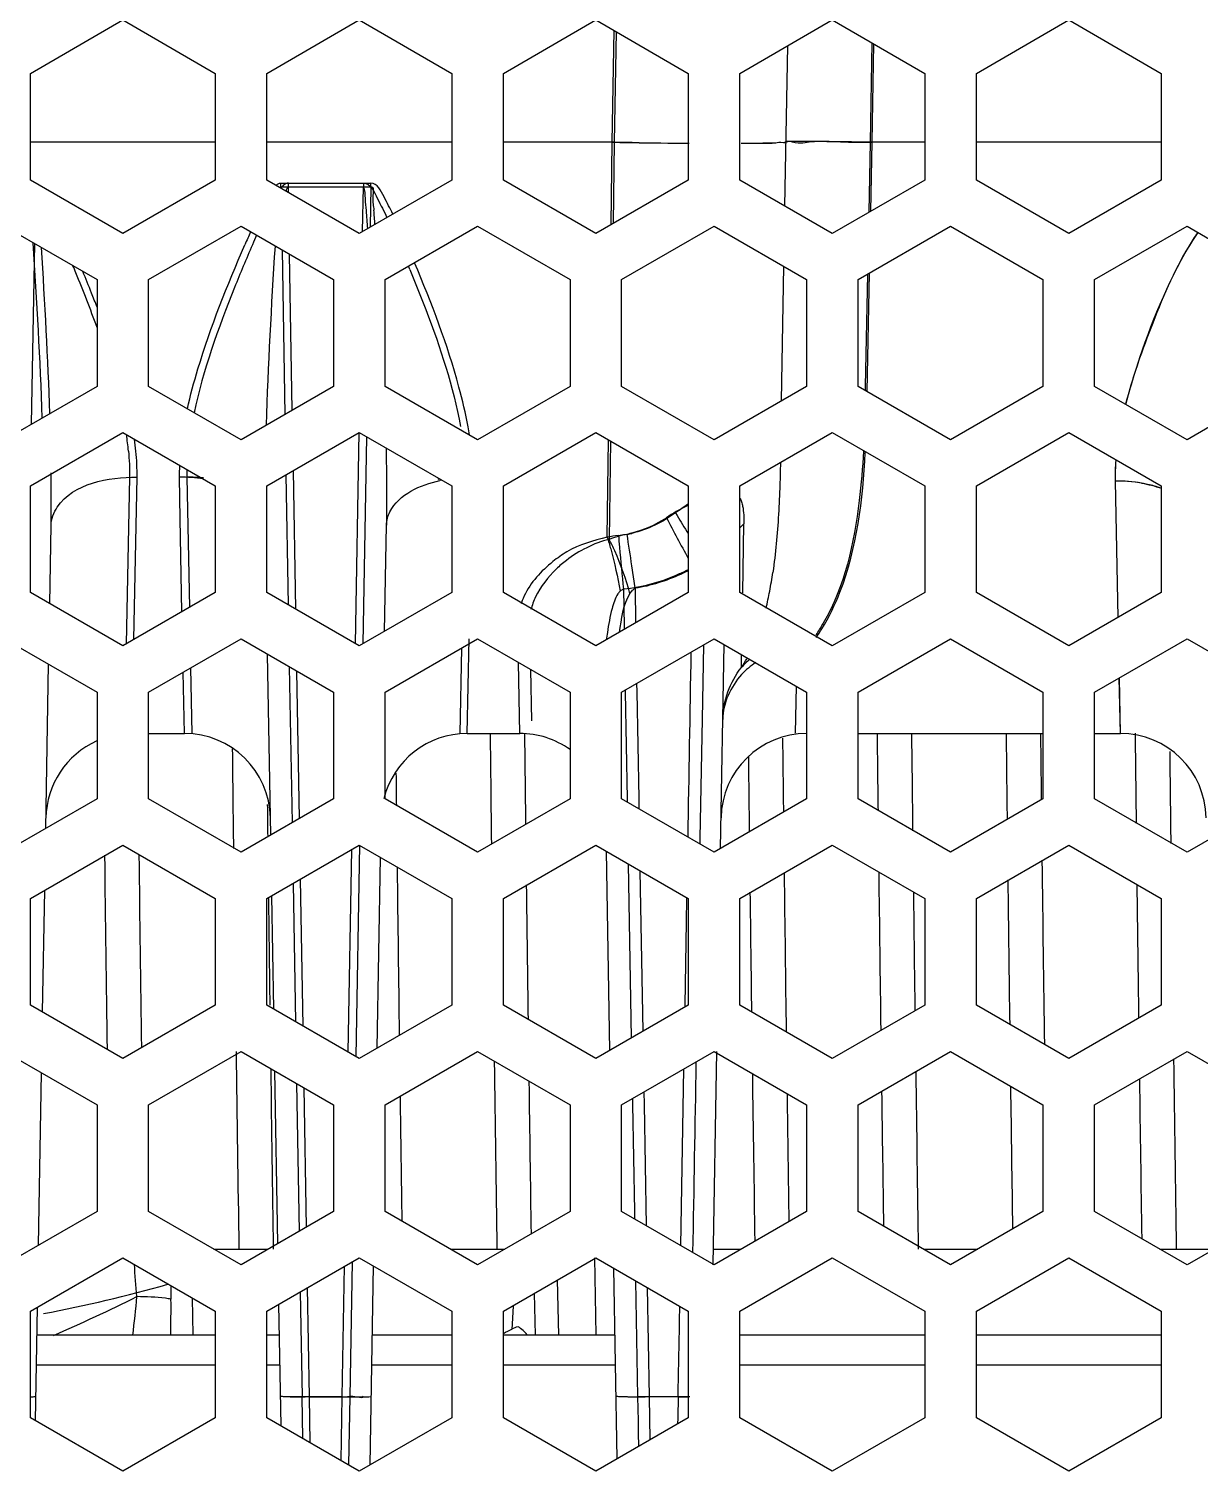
# Model space of a CAD drawing. Header units: millimetres. Extents: x 10297564 to 11610295, y -9287743 to -8409454.
# Drawn here: x 10488169 to 10488716, y -9079286 to -9078613 of the extents above; entities that cross this region are included whole.
import ezdxf

# ---------------------------------------------------------------- set-up
doc = ezdxf.new("R2010")
doc.units = ezdxf.units.MM
doc.header["$LTSCALE"] = 100
doc.layers.add('-0', color=7, linetype='Continuous')

# ---------------------------------------------------------------- blocks, each defined once
blk = doc.blocks.new('인버터 외형도')
at = {"layer": '-0', "linetype": 'Continuous'}
for p, q in [((89271.96, 52167.98), (89304.32, 52186.66)), ((89304.32, 52186.66), (89336.67, 52167.98)), ((89354.73, 52167.98), (89387.09, 52186.66)), ((89387.09, 52186.66), (89419.44, 52167.98)), ((89437.5, 52167.98), (89469.85, 52186.66)), ((89469.85, 52186.66), (89502.21, 52167.98)), ((89520.27, 52167.98), (89552.62, 52186.66)), ((89552.62, 52186.66), (89584.98, 52167.98)), ((89603.04, 52167.98), (89635.39, 52186.66)), ((89635.39, 52186.66), (89667.75, 52167.98)), ((89475.59, 52143.85), (89476.27, 52182.95)), ((89476.93, 52182.57), (89476.26, 52143.85)), ((89536.06, 52121.5), (89537.04, 52177.66)), ((89566.48, 52178.66), (89565.87, 52143.85)), ((89566.54, 52143.85), (89567.14, 52178.27)), ((89271.96, 52130.61), (89271.96, 52167.98)), ((89336.67, 52167.98), (89336.67, 52130.61)), ((89354.73, 52130.61), (89354.73, 52167.98)), ((89419.44, 52167.98), (89419.44, 52130.61)), ((89437.5, 52130.61), (89437.5, 52167.98)), ((89502.21, 52167.98), (89502.21, 52130.61)), ((89520.27, 52130.61), (89520.27, 52167.98)), ((89584.98, 52167.98), (89584.98, 52130.61)), ((89603.04, 52130.61), (89603.04, 52167.98)), ((89667.75, 52167.98), (89667.75, 52130.61)), ((89336.67, 52143.85), (89271.96, 52143.85)), ((89336.67, 52143.85), (89271.96, 52143.85)), ((89419.44, 52143.85), (89354.73, 52143.85)), ((89419.44, 52143.85), (89354.73, 52143.85)), ((89475.59, 52143.85), (89437.5, 52143.85)), ((89476.26, 52143.85), (89437.5, 52143.85)), ((89475.23, 52115.04), (89475.59, 52143.85)), ((89476.26, 52143.85), (89475.9, 52115.43)), ((89482.57, 52143.75), (89476.26, 52143.85)), ((89565.87, 52143.85), (89565.4, 52119.31)), ((89584.98, 52143.85), (89565.87, 52143.85)), ((89566.06, 52119.69), (89566.54, 52143.85)), ((89584.98, 52143.85), (89566.54, 52143.85)), ((89667.75, 52143.85), (89603.04, 52143.85)), ((89667.75, 52143.85), (89603.04, 52143.85)), ((89304.32, 52111.93), (89271.96, 52130.61)), ((89336.67, 52130.61), (89304.32, 52111.93)), ((89387.09, 52111.93), (89354.73, 52130.61)), ((89419.44, 52130.61), (89387.09, 52111.93)), ((89469.85, 52111.93), (89437.5, 52130.61)), ((89502.21, 52130.61), (89469.85, 52111.93)), ((89552.62, 52111.93), (89520.27, 52130.61)), ((89584.98, 52130.61), (89552.62, 52111.93)), ((89635.39, 52111.93), (89603.04, 52130.61)), ((89667.75, 52130.61), (89635.39, 52111.93)), ((89359.64, 52128.28), (89359.64, 52129.54)), ((89359.64, 52129.54), (89388.5, 52129.54)), ((89359.64, 52128.28), (89388.5, 52128.28)), ((89362.27, 52128.28), (89362.27, 52129.54)), ((89362.27, 52129.54), (89391.13, 52129.54)), ((89362.31, 52126.24), (89362.27, 52128.28)), ((89362.27, 52128.28), (89391.13, 52128.28)), ((89388.22, 52112.59), (89388.5, 52128.28)), ((89388.5, 52129.54), (89388.5, 52128.28)), ((89391.13, 52128.28), (89390.88, 52114.13)), ((89391.13, 52128.28), (89391.13, 52129.54)), ((89262.93, 52114.42), (89295.29, 52095.74)), ((89313.35, 52095.74), (89345.7, 52114.42)), ((89345.7, 52114.42), (89378.06, 52095.74)), ((89396.11, 52095.74), (89428.47, 52114.42)), ((89428.47, 52114.42), (89460.83, 52095.74)), ((89478.88, 52095.74), (89511.24, 52114.42)), ((89511.24, 52114.42), (89543.59, 52095.74)), ((89561.65, 52095.74), (89594.01, 52114.42)), ((89594.01, 52114.42), (89626.36, 52095.74)), ((89644.42, 52095.74), (89676.78, 52114.42)), ((89676.78, 52114.42), (89709.13, 52095.74)), ((89273.4, 52108.38), (89272.3, 52045.11)), ((89360.03, 52106.15), (89361.03, 52048.55)), ((89363.64, 52050.05), (89362.69, 52104.61)), ((89534.87, 52053.34), (89535.69, 52100.31)), ((89295.29, 52095.74), (89295.29, 52058.38)), ((89313.35, 52058.38), (89313.35, 52095.74)), ((89378.06, 52095.74), (89378.06, 52058.38)), ((89396.11, 52058.38), (89396.11, 52095.74)), ((89460.83, 52095.74), (89460.83, 52058.38)), ((89478.88, 52058.38), (89478.88, 52095.74)), ((89543.59, 52095.74), (89543.59, 52058.38)), ((89561.65, 52058.38), (89561.65, 52095.74)), ((89564.97, 52097.66), (89564.17, 52058.33)), ((89564.8, 52056.56), (89565.62, 52098.03)), ((89626.36, 52095.74), (89626.36, 52058.38)), ((89644.42, 52058.38), (89644.42, 52095.74)), ((89295.29, 52058.38), (89262.93, 52039.7)), ((89345.7, 52039.7), (89313.35, 52058.38)), ((89378.06, 52058.38), (89345.7, 52039.7)), ((89428.47, 52039.7), (89396.11, 52058.38)), ((89460.83, 52058.38), (89428.47, 52039.7)), ((89511.24, 52039.7), (89478.88, 52058.38)), ((89543.59, 52058.38), (89511.24, 52039.7)), ((89594.01, 52039.7), (89561.65, 52058.38)), ((89564.17, 52058.33), (89564.14, 52056.94)), ((89626.36, 52058.38), (89594.01, 52039.7)), ((89676.78, 52039.7), (89644.42, 52058.38)), ((89709.13, 52058.38), (89676.78, 52039.7)), ((89271.96, 52023.5), (89304.32, 52042.19)), ((89304.32, 52042.19), (89336.67, 52023.5)), ((89354.73, 52023.5), (89387.09, 52042.19)), ((89385.7, 51968.26), (89386.99, 52042.19)), ((89387.09, 52042.19), (89419.44, 52023.5)), ((89389.6, 52040.73), (89388.34, 51968.19)), ((89437.5, 52023.5), (89469.85, 52042.19)), ((89469.85, 52042.19), (89502.21, 52023.5)), ((89473.86, 52005.52), (89474.3, 52039.62)), ((89474.95, 52039.24), (89474.52, 52004.8)), ((89520.27, 52023.5), (89552.62, 52042.19)), ((89552.62, 52042.19), (89584.98, 52023.5)), ((89603.04, 52023.5), (89635.39, 52042.19)), ((89635.39, 52042.19), (89667.75, 52023.5)), ((89306.66, 52026.56), (89305.5, 51968.15)), ((89308.16, 51969.68), (89309.29, 52026.56)), ((89324.38, 52012.02), (89324.1, 52026.56)), ((89326.73, 52026.56), (89327.64, 51980.93)), ((89361.4, 52027.36), (89362.2, 51981.83)), ((89364.85, 51980.3), (89364.01, 52028.86)), ((89651.62, 52025.2), (89652.58, 51977.39)), ((89652.65, 51977.42), (89651.7, 52025.21)), ((89271.96, 51986.14), (89271.96, 52023.5)), ((89336.67, 52023.5), (89336.67, 51986.14)), ((89354.73, 51986.14), (89354.73, 52023.5)), ((89419.44, 52023.5), (89419.44, 51986.14)), ((89437.5, 51986.14), (89437.5, 52023.5)), ((89502.21, 52023.5), (89502.21, 51986.14)), ((89520.27, 51986.14), (89520.27, 52023.5)), ((89584.98, 52023.5), (89584.98, 51986.14)), ((89603.04, 51986.14), (89603.04, 52023.5)), ((89667.75, 52023.5), (89667.75, 51986.14)), ((89497.72, 52014.09), (89498.28, 52013.16)), ((89278.72, 51982.24), (89279.2, 52009.8)), ((89325.03, 51979.42), (89324.38, 52012.02)), ((89395.93, 51972.57), (89396.58, 52009.8)), ((89521.27, 51986.13), (89521.69, 52010.25)), ((89483.68, 51987.78), (89482.49, 51995.56)), ((89304.32, 51967.46), (89271.96, 51986.14)), ((89336.67, 51986.14), (89304.32, 51967.46)), ((89387.09, 51967.46), (89354.73, 51986.14)), ((89419.44, 51986.14), (89387.09, 51967.46)), ((89469.85, 51967.46), (89437.5, 51986.14)), ((89502.21, 51986.14), (89469.85, 51967.46)), ((89479.54, 51987.34), (89479.76, 51974.42)), ((89483.9, 51975.57), (89483.69, 51987.78)), ((89552.62, 51967.46), (89520.27, 51986.14)), ((89584.98, 51986.14), (89552.62, 51967.46)), ((89635.39, 51967.46), (89603.04, 51986.14)), ((89667.75, 51986.14), (89635.39, 51967.46)), ((89479.76, 51974.42), (89479.78, 51973.2)), ((89262.93, 51969.95), (89295.29, 51951.27)), ((89313.35, 51951.27), (89345.7, 51969.95)), ((89345.7, 51969.95), (89378.06, 51951.27)), ((89396.11, 51951.27), (89428.47, 51969.95)), ((89424.88, 51936.84), (89425.55, 51970.01)), ((89428.47, 51969.95), (89460.83, 51951.27)), ((89478.88, 51951.27), (89511.24, 51969.95)), ((89511.24, 51969.95), (89543.59, 51951.27)), ((89561.65, 51951.27), (89594.01, 51969.95)), ((89594.01, 51969.95), (89626.36, 51951.27)), ((89644.42, 51951.27), (89676.78, 51969.95)), ((89676.78, 51969.95), (89709.13, 51951.27)), ((89356.08, 51901.22), (89354.98, 51964.59)), ((89422.86, 51966.71), (89422.25, 51936.84)), ((89507.5, 51967.79), (89507.03, 51941.89)), ((89513.49, 51896.53), (89514.74, 51967.93)), ((89520.81, 51959.92), (89520.89, 51964.38)), ((89277.34, 51903.55), (89278.35, 51961.05)), ((89325.88, 51936.84), (89325.45, 51958.26)), ((89328.06, 51959.77), (89328.52, 51936.84)), ((89362.57, 51960.21), (89363.53, 51905.52)), ((89366.13, 51907.02), (89365.23, 51958.67)), ((89443.27, 51936.84), (89442.77, 51961.69)), ((89446.96, 51959.28), (89447.32, 51941.27)), ((89484.32, 51951.36), (89484.27, 51954.38)), ((89539.96, 51953.37), (89539.63, 51936.93)), ((89653, 51956.22), (89653.39, 51936.84)), ((89653.47, 51936.84), (89653.07, 51956.26)), ((89295.29, 51951.27), (89295.29, 51913.91)), ((89313.35, 51913.91), (89313.35, 51951.27)), ((89378.06, 51951.27), (89378.06, 51913.91)), ((89396.11, 51913.91), (89396.11, 51951.27)), ((89460.83, 51951.27), (89460.83, 51913.91)), ((89478.88, 51913.91), (89478.88, 51951.27)), ((89480.15, 51952), (89480.17, 51951.29)), ((89480.17, 51951.29), (89480.82, 51913.94)), ((89484.98, 51914.02), (89484.32, 51951.36)), ((89543.59, 51951.27), (89543.59, 51913.91)), ((89561.65, 51913.91), (89561.65, 51951.27)), ((89626.36, 51951.27), (89626.36, 51913.91)), ((89644.42, 51913.91), (89644.42, 51951.27)), ((89507.03, 51941.89), (89506.29, 51900.19)), ((89313.35, 51936.84), (89325.88, 51936.84)), ((89313.35, 51936.84), (89325.88, 51936.84)), ((89424.88, 51936.84), (89443.27, 51936.84)), ((89424.88, 51936.84), (89443.27, 51936.84)), ((89561.65, 51936.84), (89626.36, 51936.84)), ((89561.65, 51936.84), (89626.36, 51936.84)), ((89644.42, 51936.84), (89653.47, 51936.84)), ((89644.42, 51936.84), (89653.39, 51936.84)), ((89295.29, 51913.91), (89262.93, 51895.23)), ((89345.7, 51895.23), (89313.35, 51913.91)), ((89378.06, 51913.91), (89345.7, 51895.23)), ((89428.47, 51895.23), (89396.11, 51913.91)), ((89460.83, 51913.91), (89428.47, 51895.23)), ((89511.24, 51895.23), (89478.88, 51913.91)), ((89480.82, 51913.94), (89480.84, 51912.78)), ((89485.04, 51910.35), (89484.98, 51914.02)), ((89543.59, 51913.91), (89511.24, 51895.23)), ((89594.01, 51895.23), (89561.65, 51913.91)), ((89626.36, 51913.91), (89594.01, 51895.23)), ((89676.78, 51895.23), (89644.42, 51913.91)), ((89709.13, 51913.91), (89676.78, 51895.23)), ((89271.96, 51879.03), (89304.32, 51897.71)), ((89304.32, 51897.71), (89336.67, 51879.03)), ((89354.73, 51879.03), (89387.09, 51897.71)), ((89387.11, 51897.71), (89385.82, 51823.72)), ((89387.09, 51897.71), (89419.44, 51879.03)), ((89437.5, 51879.03), (89469.85, 51897.71)), ((89469.85, 51897.71), (89502.21, 51879.03)), ((89506.29, 51900.19), (89506.25, 51898.11)), ((89520.27, 51879.03), (89552.62, 51897.71)), ((89552.62, 51897.71), (89584.98, 51879.03)), ((89603.04, 51879.03), (89635.39, 51897.71)), ((89635.39, 51897.71), (89667.75, 51879.03)), ((89383.21, 51825.23), (89384.44, 51896.19)), ((89393.38, 51826.63), (89394.55, 51893.41)), ((89474.78, 51825.84), (89473.56, 51895.57)), ((89481.21, 51891.16), (89482.28, 51830.17)), ((89486.4, 51832.55), (89485.42, 51888.73)), ((89363.9, 51884.33), (89364.74, 51835.89)), ((89367.4, 51834.36), (89366.5, 51885.83)), ((89271.96, 51841.67), (89271.96, 51879.03)), ((89276.22, 51839.21), (89276.97, 51881.92)), ((89336.67, 51879.03), (89336.67, 51841.67)), ((89354.73, 51841.67), (89354.73, 51879.03)), ((89357.15, 51840.28), (89356.45, 51880.03)), ((89419.44, 51879.03), (89419.44, 51841.67)), ((89437.5, 51841.67), (89437.5, 51879.03)), ((89501.62, 51870.92), (89501.76, 51879.04)), ((89502.21, 51879.03), (89502.21, 51841.67)), ((89520.27, 51841.67), (89520.27, 51879.03)), ((89584.98, 51879.03), (89584.98, 51841.67)), ((89603.04, 51841.67), (89603.04, 51879.03)), ((89667.75, 51879.03), (89667.75, 51841.67)), ((89501.11, 51841.69), (89501.62, 51870.92)), ((89304.32, 51822.99), (89271.96, 51841.67)), ((89336.67, 51841.67), (89304.32, 51822.99)), ((89387.09, 51822.99), (89354.73, 51841.67)), ((89419.44, 51841.67), (89387.09, 51822.99)), ((89469.85, 51822.99), (89437.5, 51841.67)), ((89502.21, 51841.67), (89469.85, 51822.99)), ((89501.1, 51841.03), (89501.11, 51841.69)), ((89552.62, 51822.99), (89520.27, 51841.67)), ((89584.98, 51841.67), (89552.62, 51822.99)), ((89635.39, 51822.99), (89603.04, 51841.67)), ((89667.75, 51841.67), (89635.39, 51822.99)), ((89262.93, 51825.48), (89295.29, 51806.8)), ((89313.35, 51806.8), (89345.7, 51825.48)), ((89345.7, 51825.48), (89378.06, 51806.8)), ((89396.11, 51806.8), (89428.47, 51825.48)), ((89428.47, 51825.48), (89460.83, 51806.8)), ((89478.88, 51806.8), (89511.24, 51825.48)), ((89510.95, 51750.76), (89512.25, 51825.46)), ((89511.24, 51825.48), (89543.59, 51806.8)), ((89561.65, 51806.8), (89594.01, 51825.48)), ((89594.01, 51825.48), (89626.36, 51806.8)), ((89644.42, 51806.8), (89676.78, 51825.48)), ((89676.78, 51825.48), (89709.13, 51806.8)), ((89274.8, 51757.61), (89275.85, 51818.02)), ((89358.58, 51758.19), (89357.52, 51818.65)), ((89499.65, 51757.46), (89500.72, 51819.41)), ((89365.12, 51814.27), (89366.03, 51762.49)), ((89368.63, 51763.99), (89367.78, 51812.73)), ((89295.29, 51806.8), (89295.29, 51769.44)), ((89313.35, 51769.44), (89313.35, 51806.8)), ((89378.06, 51806.8), (89378.06, 51769.44)), ((89396.11, 51769.44), (89396.11, 51806.8)), ((89460.83, 51806.8), (89460.83, 51769.44)), ((89478.88, 51769.44), (89478.88, 51806.8)), ((89482.65, 51808.97), (89482.69, 51806.87)), ((89482.69, 51806.87), (89483.34, 51769.52)), ((89486.85, 51806.94), (89486.77, 51811.35)), ((89487.59, 51764.41), (89486.85, 51806.94)), ((89543.59, 51806.8), (89543.59, 51769.44)), ((89561.65, 51769.44), (89561.65, 51806.8)), ((89626.36, 51806.8), (89626.36, 51769.44)), ((89644.42, 51769.44), (89644.42, 51806.8)), ((89295.29, 51769.44), (89262.93, 51750.76)), ((89345.7, 51750.76), (89313.35, 51769.44)), ((89378.06, 51769.44), (89345.7, 51750.76)), ((89428.47, 51750.76), (89396.11, 51769.44)), ((89460.83, 51769.44), (89428.47, 51750.76)), ((89511.24, 51750.76), (89478.88, 51769.44)), ((89483.34, 51769.52), (89483.38, 51766.84)), ((89543.59, 51769.44), (89511.24, 51750.76)), ((89594.01, 51750.76), (89561.65, 51769.44)), ((89626.36, 51769.44), (89594.01, 51750.76)), ((89676.78, 51750.76), (89644.42, 51769.44)), ((89709.13, 51769.44), (89676.78, 51750.76)), ((89336.18, 51756.25), (89344.95, 51756.25)), ((89344.95, 51756.25), (89355.22, 51756.25)), ((89418.95, 51756.25), (89435.25, 51756.25)), ((89435.25, 51756.25), (89437.99, 51756.25)), ((89511.04, 51756.25), (89520.76, 51756.25)), ((89584.49, 51756.25), (89603.53, 51756.25)), ((89667.26, 51756.25), (89673.02, 51756.25)), ((89673.02, 51756.25), (89686.3, 51756.25)), ((89271.96, 51734.56), (89304.32, 51753.24)), ((89304.32, 51753.24), (89336.67, 51734.56)), ((89354.73, 51734.56), (89387.09, 51753.24)), ((89384.56, 51751.79), (89383.74, 51704.54)), ((89387.09, 51753.24), (89419.44, 51734.56)), ((89437.5, 51734.56), (89469.85, 51753.24)), ((89469.95, 51726.16), (89469.48, 51753.24)), ((89469.85, 51753.24), (89502.21, 51734.56)), ((89520.27, 51734.56), (89552.62, 51753.24)), ((89552.62, 51753.24), (89584.98, 51734.56)), ((89603.04, 51734.56), (89635.39, 51753.24)), ((89635.39, 51753.24), (89667.75, 51734.56)), ((89381.1, 51704.54), (89381.9, 51750.25)), ((89390.84, 51680.69), (89392.05, 51750.38)), ((89477.28, 51682.81), (89476.11, 51749.63)), ((89366.39, 51741.3), (89367.04, 51704.54)), ((89369.66, 51704.54), (89369, 51742.8)), ((89456.88, 51726.16), (89456.47, 51745.52)), ((89483.76, 51745.21), (89484.47, 51704.54)), ((89488.63, 51704.54), (89487.97, 51742.79)), ((89328.96, 51726.16), (89328.69, 51739.17)), ((89359.69, 51694.34), (89358.95, 51737)), ((89440.93, 51736.36), (89440.59, 51729.95)), ((89448.3, 51740.8), (89448.6, 51726.16)), ((89499.23, 51734.62), (89499.26, 51736.27)), ((89271.96, 51697.2), (89271.96, 51734.56)), ((89273.72, 51696.18), (89274.42, 51735.98)), ((89336.67, 51734.56), (89336.67, 51697.2)), ((89354.73, 51697.2), (89354.73, 51734.56)), ((89419.44, 51734.56), (89419.44, 51697.2)), ((89437.5, 51697.2), (89437.5, 51734.56)), ((89502.21, 51734.56), (89502.21, 51697.2)), ((89520.27, 51697.2), (89520.27, 51734.56)), ((89584.98, 51734.56), (89584.98, 51697.2)), ((89603.04, 51697.2), (89603.04, 51734.56)), ((89667.75, 51734.56), (89667.75, 51697.2)), ((89336.67, 51726.16), (89274.25, 51726.16)), ((89359.14, 51726.16), (89354.73, 51726.16)), ((89419.44, 51726.16), (89391.63, 51726.16)), ((89476.52, 51726.16), (89437.5, 51726.16)), ((89440.59, 51729.95), (89440.49, 51728.28)), ((89584.98, 51726.16), (89520.27, 51726.16)), ((89667.75, 51726.16), (89603.04, 51726.16)), ((89336.67, 51715.58), (89274.06, 51715.58)), ((89359.32, 51715.58), (89354.73, 51715.58)), ((89419.44, 51715.58), (89391.45, 51715.58)), ((89476.71, 51715.58), (89437.5, 51715.58)), ((89584.98, 51715.58), (89520.27, 51715.58)), ((89667.75, 51715.58), (89603.04, 51715.58)), ((89367.02, 51704.54), (89367.26, 51689.97)), ((89381.1, 51704.54), (89367.04, 51704.54)), ((89369.93, 51688.43), (89369.66, 51704.54)), ((89369.66, 51704.54), (89383.74, 51704.54)), ((89380.74, 51682.18), (89381.12, 51704.54)), ((89383.74, 51704.54), (89383.35, 51680.68)), ((89484.48, 51704.54), (89484.57, 51700.32)), ((89489.22, 51704.54), (89484.48, 51704.54)), ((89488.89, 51689.52), (89488.63, 51704.54)), ((89502.82, 51704.54), (89488.64, 51704.54)), ((89498.66, 51704.54), (89489.22, 51704.54)), ((89498.66, 51704.54), (89498.54, 51697.19)), ((89304.32, 51678.52), (89271.96, 51697.2)), ((89336.67, 51697.2), (89304.32, 51678.52)), ((89387.09, 51678.52), (89354.73, 51697.2)), ((89419.44, 51697.2), (89387.09, 51678.52)), ((89469.85, 51678.52), (89437.5, 51697.2)), ((89502.21, 51697.2), (89469.85, 51678.52)), ((89484.57, 51700.32), (89484.64, 51696.11)), ((89484.64, 51696.11), (89484.72, 51691.91)), ((89498.54, 51697.19), (89498.5, 51694.97)), ((89552.62, 51678.52), (89520.27, 51697.2)), ((89584.98, 51697.2), (89552.62, 51678.52)), ((89635.39, 51678.52), (89603.04, 51697.2)), ((89667.75, 51697.2), (89635.39, 51678.52)), ((89484.72, 51691.91), (89484.8, 51687.15))]:
    blk.add_line(p, q, dxfattribs=at)
for centre, radius, start, end in [((89534.87, 55542.02), 3398.68, 269.00053, 269.1184), ((89530.19, 55163.02), 3019.65, 269.09631, 269.47513), ((89529.09, 55128.2), 2984.83, 269.1072, 269.49057), ((89540.41, 50733.52), 1410.56, 88.9658, 89.67207), ((88786.06, 52073.53), 607.92, 3.92016, 4.38802), ((89713.65, 51948.21), 399.9, 155.7449, 156.4583), ((89727.14, 51943.44), 411.76, 155.9452, 156.4461), ((88781.31, 51888.89), 548.09, 22.4403, 22.7243), ((88892.57, 51886.32), 554.72, 22.5827, 22.7083), ((88878.56, 51928.41), 443.11, 19.8696, 22.5179), ((88828.34, 51907.17), 500.07, 21.5737, 22.5092), ((88881.19, 51928.12), 443.22, 20.8828, 21.5671), ((89308.09, 52023.44), 118.87, 8.6833, 10.0496), ((89204.6, 52025.89), 102.17, 5.5248, 8.782), ((89210.15, 52026.23), 99.22, 5.4672, 7.8833), ((89397.86, 52027.99), 73.78, 177.9449, 181.1101), ((89398.93, 52027.98), 72.21, 179.0727, 181.1328), ((88689.55, 52019.37), 589.72, 359.06978, 0.84983), ((89324.74, 51975.52), 51.04, 81.1272, 90.7238), ((89327.33, 51974.84), 51.72, 84.2291, 90.6634), ((89422.86, 51979.19), 47.33, 99.1381, 100.115), ((89424.84, 51982.76), 43.7, 101.713, 102.6104), ((89652.33, 51974.86), 50.35, 80.2716, 90.7157), ((89516.53, 51983.7), 35.93, 113.4753, 114.5565), ((91241.3, 52942.03), 1978.75, 208.02302, 208.49085), ((90750.75, 52775.56), 1466.27, 211.32958, 211.62089), ((89537.53, 51992.98), 23.43, 132.5346, 137.986), ((89481.62, 51972.13), 34.28, 96.4703, 103.0841), ((89487.33, 51970.98), 36.16, 100.366, 110.742), ((89475.04, 52039.16), 33.12, 280.06, 283.0534), ((89472.57, 52049.96), 63.1, 294.7988, 298.0596), ((89472.93, 52050.53), 63.74, 295.4589, 297.3971), ((89473.07, 52050.25), 63.43, 294.7813, 295.458), ((89383.15, 52014.63), 150.2, 349.259, 351.8131), ((89462.57, 51976.75), 19.61, 155.065, 157.0588), ((89415.31, 52008.52), 117.46, 346.2849, 349.2646), ((89494.94, 52007.03), 63.61, 324.8376, 328.1875), ((89492.88, 52007.99), 65.3, 325.9284, 329.733), ((89490.34, 52009.51), 68.26, 329.7089, 330.0431), ((89589.35, 51955.38), 116.67, 171.7136, 172.9956), ((89485.32, 51984.36), 43.09, 325.4492, 330.3132), ((89536.03, 51947.14), 19.88, 127.9243, 139.9673), ((89307.5, 51906.74), 30.1, 114.13, 179), ((89325.88, 51906.74), 30.1, 1, 89.9999), ((89424.88, 51906.74), 30.1, 90.0001, 166.0526), ((134577.03, 52441.15), 45146.98, 180.639912, 180.689105), ((89443.27, 51906.74), 30.1, 54.2198, 89.9997), ((134577.03, 52441.15), 45134.94, 180.640239, 180.680523), ((89543.77, 51906.74), 30.1, 90.0002, 179), ((134667.32, 52441.15), 45134.94, 180.642249, 180.675045), ((134712.47, 52441.15), 45146.98, 180.640035, 180.674442), ((134712.47, 52441.15), 45134.94, 180.640206, 180.683506), ((134757.61, 52441.15), 45146.98, 180.640035, 180.678152), ((134757.61, 52441.15), 45134.94, 180.640206, 180.669325), ((89653.39, 51906.74), 30.1, 1, 89.9999), ((134802.76, 52441.15), 45146.98, 180.639953, 180.679993), ((134486.73, 52441.15), 45146.98, 180.64685, 180.691095), ((134667.32, 52441.15), 45146.98, 180.650171, 180.683628), ((134802.76, 52441.15), 45134.94, 180.648288, 180.689059), ((134531.88, 52441.15), 45134.94, 180.657824, 180.672401), ((134486.73, 52441.15), 45134.94, 180.671841, 180.686001), ((134441.58, 52441.15), 45146.98, 180.694186, 180.780625), ((134441.58, 52441.15), 45134.94, 180.69421, 180.779828), ((134531.88, 52441.15), 45134.94, 180.699763, 180.77435), ((134667.32, 52441.15), 45134.94, 180.702039, 180.77306), ((134712.47, 52441.15), 45146.98, 180.701796, 180.771953), ((134757.61, 52441.15), 45134.94, 180.696561, 180.778612), ((134577.03, 52441.15), 45134.94, 180.707518, 180.767507), ((134757.61, 52441.15), 45146.98, 180.705139, 180.769522), ((134802.76, 52441.15), 45146.98, 180.707348, 180.766477), ((134486.73, 52441.15), 45134.94, 180.713582, 180.761005), ((134667.32, 52441.15), 45146.98, 180.710615, 180.763971), ((134712.47, 52441.15), 45134.94, 180.710869, 180.763394), ((134486.73, 52441.15), 45146.98, 180.781398, 180.869235), ((134577.03, 52441.15), 45146.98, 180.785774, 180.869235), ((134802.76, 52441.15), 45134.94, 180.78491, 180.869467), ((134486.73, 52441.15), 45134.94, 180.789316, 180.869467), ((134667.32, 52441.15), 45146.98, 180.791326, 180.865756), ((134712.47, 52441.15), 45134.94, 180.790388, 180.869467), ((134577.03, 52441.15), 45134.94, 180.794869, 180.862699), ((134757.61, 52441.15), 45146.98, 180.796877, 180.860279), ((134802.76, 52441.15), 45146.98, 180.793464, 180.864603), ((134531.88, 52441.15), 45134.94, 180.801344, 180.857061), ((134667.32, 52441.15), 45134.94, 180.800422, 180.857221), ((134712.47, 52441.15), 45146.98, 180.798941, 180.859052), ((89184.38, 52222.3), 497.21, 280.6883, 285.8437), ((89717.44, 51741.81), 396.28, 179.7572, 180.4451), ((89041.89, 52276.9), 600.11, 293.38084, 296.45639), ((78156.11, 51944.93), 11345.07, 358.78591, 358.937846), ((89184.53, 52222.77), 556.81, 297.0241, 297.3669), ((89446.02, 51717.59), 12.04, 107.1527, 117.3669), ((89435.98, 51718.16), 12.79, 39.3006, 58.5819), ((89364.7, 51770.12), 65.61, 271.0612, 273.0154), ((89481.65, 51858.93), 154.41, 269.7613, 271.0485), ((89501.24, 51854.46), 149.94, 269.0042, 270.3754)]:
    blk.add_arc(centre, radius, start, end, dxfattribs=at)
for points, knots in [([(89532.91, 52143.58), (89532.19, 52143.55), (89528.15, 52143.45), (89524.1, 52143.43), (89520.76, 52143.42)], [0, 0, 0, 0, 0.175831, 1, 1, 1, 1]), ([(89536.45, 52143.85), (89536.44, 52143.54), (89534.47, 52143.91), (89532.29, 52143.33), (89526.93, 52143.54), (89523.09, 52143.42), (89520.77, 52143.42)], [0, 0, 0, 0, 0.058516, 0.239853, 0.555324, 1, 1, 1, 1]), ([(89548.48, 52144.06), (89546.9, 52144.07), (89542.76, 52144.03), (89538.6, 52144.2), (89536.06, 52143.92)], [0, 0, 0, 0, 0.381527, 1, 1, 1, 1]), ([(89536.45, 52143.85), (89536.46, 52144.56), (89541.13, 52143.16), (89545.81, 52144.61), (89555.98, 52143.82), (89562.85, 52143.92), (89566.54, 52143.85)], [0, 0, 0, 0, 0.070474, 0.29313, 0.63202, 1, 1, 1, 1]), ([(89357.94, 52128.76), (89358.18, 52128.97), (89358.68, 52129.36), (89359.32, 52129.54), (89359.64, 52129.54)], [0, 0, 0, 0, 0.493273, 1, 1, 1, 1]), ([(89362.27, 52129.54), (89361.73, 52129.54), (89360.69, 52128.99), (89359.99, 52128.19), (89359.66, 52127.78)], [0, 0, 0, 0, 0.506843, 1, 1, 1, 1]), ([(89361.47, 52126.6), (89361.54, 52126.91), (89361.73, 52127.5), (89362.07, 52128.04), (89362.27, 52128.28)], [0, 0, 0, 0, 0.498965, 1, 1, 1, 1]), ([(89388.5, 52129.54), (89390.95, 52129.54), (89393.57, 52123.55), (89395.72, 52119.74), (89396.76, 52117.52)], [0, 0, 0, 0, 0.500173, 1, 1, 1, 1]), ([(89389.59, 52119.91), (89389.47, 52121.31), (89389.03, 52124.01), (89389.29, 52127.12), (89388.5, 52128.28)], [0, 0, 0, 0, 0.498827, 1, 1, 1, 1]), ([(89398.83, 52118.71), (89397.86, 52120.73), (89395.9, 52124.23), (89393.37, 52129.54), (89391.13, 52129.54)], [0, 0, 0, 0, 0.499789, 1, 1, 1, 1]), ([(89391.13, 52128.28), (89392.33, 52128.36), (89391.34, 52123.57), (89392.08, 52121.61), (89392.2, 52120.05)], [0, 0, 0, 0, 0.433402, 1, 1, 1, 1]), ([(89680.6, 52112.22), (89680.26, 52111.77), (89679.6, 52110.85), (89678.97, 52109.91), (89678.67, 52109.43)], [0, 0, 0, 0, 0.501345, 1, 1, 1, 1]), ([(89326.91, 52050.51), (89327.96, 52055.21), (89333.29, 52074.82), (89340.84, 52093.74), (89347.03, 52107.93)], [0, 0, 0, 0, 0.237096, 1, 1, 1, 1]), ([(89349.69, 52107.98), (89347.52, 52103), (89339.53, 52083.84), (89332.47, 52064.15), (89329.25, 52049.15)], [0, 0, 0, 0, 0.261723, 1, 1, 1, 1]), ([(89678.67, 52109.43), (89672.92, 52100.42), (89664.67, 52081.28), (89657.74, 52061.77), (89655.28, 52052.08)], [0, 0, 0, 0, 0.51671, 1, 1, 1, 1]), ([(89655.35, 52052.07), (89656.52, 52056.66), (89662.35, 52075.73), (89669.82, 52094.47), (89677.58, 52107.54)], [0, 0, 0, 0, 0.237794, 1, 1, 1, 1]), ([(89425.13, 52044.18), (89424.3, 52048.88), (89419.68, 52068.55), (89412.39, 52087.48), (89406.41, 52101.68)], [0, 0, 0, 0, 0.236144, 1, 1, 1, 1]), ([(89404.76, 52099.34), (89406.7, 52094.68), (89413.83, 52076.77), (89419.99, 52058.32), (89422.48, 52044.29)], [0, 0, 0, 0, 0.261544, 1, 1, 1, 1]), ([(89548.99, 51973.5), (89551.51, 51977.55), (89560.77, 51996.94), (89563.28, 52018.71), (89564.17, 52035.27)], [0, 0, 0, 0, 0.223194, 1, 1, 1, 1]), ([(89563.51, 52035.72), (89563.21, 52029.93), (89561.56, 52009.37), (89556.93, 51988.35), (89549.47, 51975.43)], [0, 0, 0, 0, 0.279825, 1, 1, 1, 1]), ([(89534.48, 52031.48), (89534.42, 52028.95), (89534.16, 52019.53), (89533.65, 52010.12), (89533, 52003.27)], [0, 0, 0, 0, 0.269041, 1, 1, 1, 1]), ([(89279.2, 52009.8), (89279.24, 52012.02), (89284.22, 52024), (89299.36, 52026.67), (89309.29, 52026.56)], [0, 0, 0, 0, 0.182724, 1, 1, 1, 1]), ([(89396.58, 52009.8), (89396.61, 52011.4), (89399.06, 52019.91), (89408.58, 52023.9), (89415.3, 52025.41)], [0, 0, 0, 0, 0.188945, 1, 1, 1, 1]), ([(89520.4, 52019.25), (89520.59, 52018.81), (89520.92, 52017.89), (89521.14, 52016.93), (89521.24, 52016.44)], [0, 0, 0, 0, 0.487256, 1, 1, 1, 1]), ([(89473.86, 52005.52), (89474.3, 52004.17), (89476.12, 51997.95), (89477.48, 51991.6), (89478.37, 51986.62)], [0, 0, 0, 0, 0.219249, 1, 1, 1, 1]), ([(89481.82, 51985.81), (89480.4, 51990.89), (89478.14, 51997.33), (89475.23, 52003.46), (89474.52, 52004.8)], [0, 0, 0, 0, 0.778006, 1, 1, 1, 1]), ([(89477.76, 52006.19), (89477.89, 52004.83), (89478.47, 51998.54), (89479.06, 51992.25), (89479.53, 51987.33)], [0, 0, 0, 0, 0.217519, 1, 1, 1, 1]), ([(89459.74, 52000.44), (89458.03, 51999.42), (89452.17, 51995.24), (89446.99, 51989.75), (89444.79, 51985.02)], [0, 0, 0, 0, 0.277091, 1, 1, 1, 1]), ([(89459.54, 51997.45), (89458.31, 51996.5), (89454.08, 51992.83), (89450.54, 51988.3), (89448.79, 51984.66)], [0, 0, 0, 0, 0.277599, 1, 1, 1, 1]), ([(89444.51, 51984.4), (89444.36, 51984.05), (89444.09, 51983.34), (89443.85, 51982.63), (89443.75, 51982.27)], [0, 0, 0, 0, 0.50488, 1, 1, 1, 1]), ([(89478.37, 51986.62), (89478.06, 51986.35), (89476.67, 51984.53), (89476.04, 51982.32), (89475.55, 51980.54)], [0, 0, 0, 0, 0.181653, 1, 1, 1, 1]), ([(89479.54, 51987.34), (89479.33, 51987.26), (89478.92, 51987.04), (89478.55, 51986.77), (89478.37, 51986.62)], [0, 0, 0, 0, 0.479184, 1, 1, 1, 1]), ([(89481.82, 51985.81), (89482.1, 51986.21), (89482.66, 51986.93), (89483.34, 51987.54), (89483.69, 51987.78)], [0, 0, 0, 0, 0.5354, 1, 1, 1, 1]), ([(89525.88, 51961.65), (89524.06, 51960.46), (89517.98, 51955.46), (89514.38, 51947.43), (89514.28, 51941.76)], [0, 0, 0, 0, 0.276719, 1, 1, 1, 1]), ([(89321.18, 51738.73), (89320.53, 51738.88), (89316.57, 51739.45), (89312.57, 51739.6), (89309.25, 51739.63)], [0, 0, 0, 0, 0.167073, 1, 1, 1, 1]), ([(89271.96, 51704.56), (89272.3, 51704.57), (89272.85, 51704.59), (89273.39, 51704.63), (89273.6, 51704.67)], [0, 0, 0, 0, 0.620387, 1, 1, 1, 1]), ([(89273.6, 51704.67), (89273.66, 51704.68), (89273.72, 51704.69), (89273.83, 51704.72), (89273.83, 51704.74)], [0, 0, 0, 0, 0.724375, 1, 1, 1, 1]), ([(89360.57, 51704.59), (89360.31, 51704.61), (89360.07, 51704.69), (89359.51, 51704.65), (89359.51, 51704.74)], [0, 0, 0, 0, 0.735087, 1, 1, 1, 1]), ([(89361.99, 51704.54), (89361.73, 51704.55), (89361.26, 51704.56), (89360.78, 51704.58), (89360.57, 51704.59)], [0, 0, 0, 0, 0.545738, 1, 1, 1, 1]), ([(89362.93, 51704.59), (89363.34, 51704.55), (89364.33, 51704.51), (89365.33, 51704.51), (89365.92, 51704.52)], [0, 0, 0, 0, 0.407156, 1, 1, 1, 1]), ([(89381.1, 51704.54), (89382.86, 51704.51), (89384.48, 51705.2), (89388.58, 51704.01), (89388.58, 51704.74)], [0, 0, 0, 0, 0.706786, 1, 1, 1, 1]), ([(89383.73, 51704.54), (89384.4, 51704.53), (89385.73, 51704.51), (89387.05, 51704.52), (89387.71, 51704.52)], [0, 0, 0, 0, 0.502474, 1, 1, 1, 1]), ([(89387.71, 51704.52), (89388.41, 51704.53), (89389.5, 51704.56), (89390.59, 51704.6), (89390.98, 51704.67)], [0, 0, 0, 0, 0.639185, 1, 1, 1, 1]), ([(89390.98, 51704.67), (89391.04, 51704.68), (89391.1, 51704.69), (89391.21, 51704.72), (89391.21, 51704.74)], [0, 0, 0, 0, 0.724375, 1, 1, 1, 1]), ([(89477.93, 51704.59), (89477.67, 51704.61), (89477.44, 51704.68), (89476.9, 51704.65), (89476.9, 51704.74)], [0, 0, 0, 0, 0.735206, 1, 1, 1, 1]), ([(89481, 51704.52), (89480.42, 51704.52), (89479.4, 51704.53), (89478.37, 51704.57), (89477.93, 51704.59)], [0, 0, 0, 0, 0.567611, 1, 1, 1, 1]), ([(89481.85, 51704.58), (89482.13, 51704.56), (89483.88, 51704.47), (89485.63, 51704.52), (89487.09, 51704.6)], [0, 0, 0, 0, 0.164225, 1, 1, 1, 1])]:
    blk.add_open_spline(points, degree=3, knots=knots, dxfattribs=at)
for points in [[(89390.03, 52113.63), (89389.89, 52115.72), (89389.77, 52117.82), (89389.59, 52119.91)], [(89677.58, 52107.54), (89678.53, 52109.14), (89679.53, 52110.71), (89680.65, 52112.19)], [(89276.12, 52047.31), (89275.43, 52067.76), (89274.29, 52088.2), (89272.97, 52108.62)], [(89275.71, 52107.04), (89276.95, 52087.64), (89278.02, 52068.23), (89278.69, 52048.8)], [(89354.56, 52044.81), (89355.21, 52065.72), (89356.37, 52086.61), (89357.71, 52107.49)], [(89306.29, 52035.73), (89306.58, 52032.68), (89306.72, 52029.62), (89306.66, 52026.56)], [(89309.29, 52026.56), (89309.35, 52029.6), (89309.21, 52032.65), (89308.92, 52035.68)], [(89396.43, 52036.79), (89396.64, 52027.8), (89396.74, 52018.79), (89396.58, 52009.8)], [(89651.86, 52032.57), (89651.67, 52030.12), (89651.58, 52027.66), (89651.63, 52025.2)], [(89651.7, 52025.21), (89651.65, 52027.65), (89651.74, 52030.11), (89651.94, 52032.55)], [(89662.99, 52024.04), (89659.28, 52024.88), (89655.43, 52025.25), (89651.62, 52025.2)], [(89660.84, 52024.48), (89663.22, 52024.07), (89665.57, 52023.48), (89667.84, 52022.67)], [(89667.65, 52022.71), (89666.13, 52023.24), (89664.57, 52023.69), (89662.99, 52024.04)], [(89497.71, 52014.09), (89493.2, 52010.77), (89487.98, 52008.16), (89482.52, 52006.9)], [(89501.6, 52016.38), (89499.14, 52015.26), (89496.79, 52013.87), (89494.54, 52012.36)], [(89497.72, 52014.09), (89499.16, 52015.19), (89500.64, 52016.24), (89502.16, 52017.23)], [(89521.24, 52016.44), (89521.63, 52014.41), (89521.72, 52012.32), (89521.69, 52010.25)], [(89482.51, 52007.06), (89486.76, 52008.13), (89490.85, 52010), (89494.54, 52012.36)], [(89474.53, 52004.79), (89469.13, 52003.44), (89463.94, 52000.85), (89459.54, 51997.45)], [(89473.86, 52005.52), (89468.99, 52004.39), (89464.04, 52003), (89459.74, 52000.44)], [(89477.76, 52006.2), (89479.36, 52006.37), (89480.95, 52006.67), (89482.51, 52007.06)], [(89482.49, 51995.56), (89481.93, 51999.22), (89481.38, 52002.89), (89480.82, 52006.55)], [(89533, 52003.27), (89532.68, 51999.92), (89532.3, 51996.57), (89531.81, 51993.25)], [(89499.04, 51992.68), (89492.92, 51989.85), (89486.24, 51987.98), (89479.53, 51987.33)], [(89483.68, 51987.78), (89489.18, 51988.65), (89494.6, 51990.33), (89499.65, 51992.66)], [(89448.79, 51984.66), (89448.1, 51983.23), (89447.54, 51981.72), (89447.16, 51980.18)], [(89481.82, 51985.81), (89479.23, 51981.89), (89478.76, 51976.87), (89478.05, 51972.22)], [(89475.55, 51980.54), (89474.81, 51977.8), (89474.31, 51975), (89473.9, 51972.19)], [(89502.14, 51900.48), (89502.51, 51922.11), (89502.88, 51943.73), (89503.27, 51965.35)], [(89514.28, 51941.76), (89514.39, 51948.19), (89516.8, 51954.89), (89520.81, 51959.92)], [(89504.92, 51821.83), (89504.53, 51799.59), (89504.14, 51777.34), (89503.73, 51755.1)], [(89309.25, 51739.63), (89308.9, 51743.36), (89308.59, 51747.1), (89308.42, 51750.85)], [(89307.81, 51726.11), (89308.38, 51730.61), (89308.85, 51735.12), (89309.25, 51739.63)], [(89321.11, 51726.15), (89321.16, 51730.34), (89321.21, 51734.54), (89321.18, 51738.73)], [(89367.04, 51704.54), (89365.35, 51704.51), (89363.67, 51704.5), (89361.99, 51704.54)]]:
    blk.add_open_spline(points, degree=3, dxfattribs=at)

msp = doc.modelspace()

# ---------------------------------------------------------------- block references
at = {"xscale": 1.333333333333333, "yscale": 1.333333333333333, "zscale": 1.333333333333333}
msp.add_blockref('인버터 외형도', (10369140.57, -9148190.99), dxfattribs=at)

doc.saveas('drawing.dxf')
